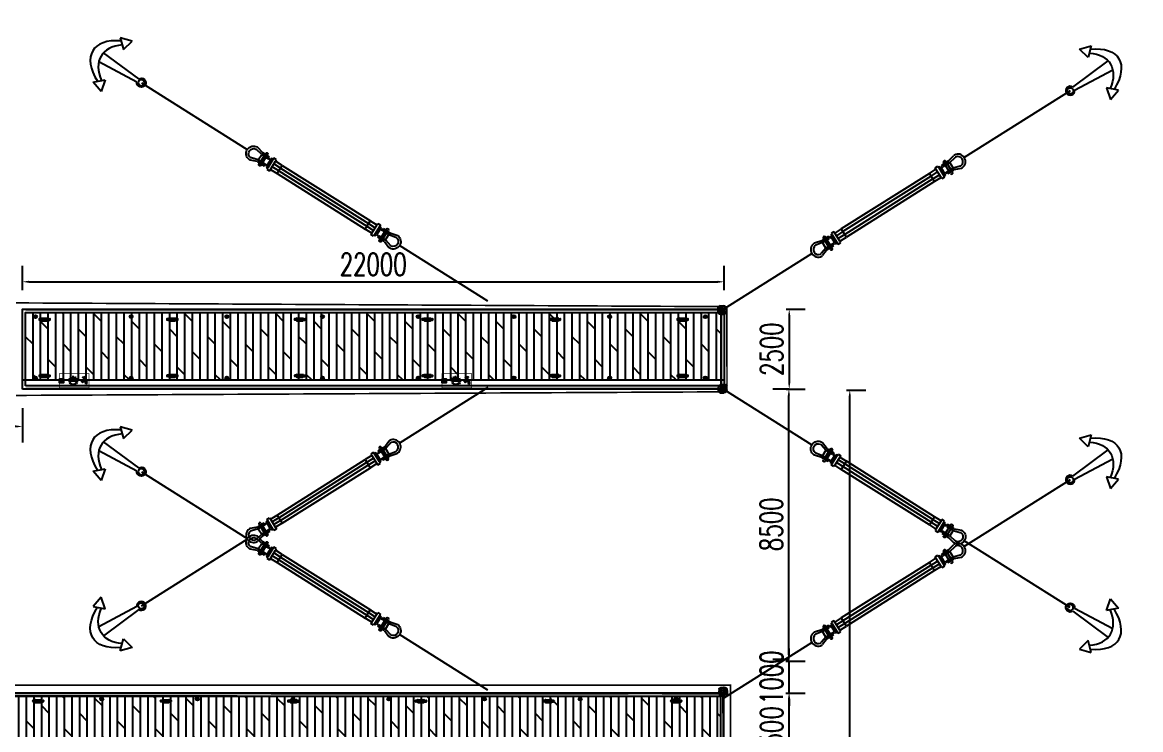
# Model space of a CAD drawing. Extents: x -18540 to 926017, y -610001 to -56924.
# Drawn here: x 65847 to 100908, y -113362 to -91192 of the extents above; entities that cross this region are included whole.
import ezdxf

# ---------------------------------------------------------------- set-up
doc = ezdxf.new("R2010")
doc.units = 0
doc.header["$LTSCALE"] = 10
doc.header["$MEASUREMENT"] = 0
doc.linetypes.add('CENTER', pattern=[2, 1.25, -0.25, 0.25, -0.25])
for name, color, linetype in [('AECOM-园建', 2, 'Continuous'), ('W-_ANTICOLLISION防撞措施', 6, 'Continuous'), ('W-PLASTIC_RAILINGS塑木栏杆', 6, 'Continuous'), ('W-STEEL_FRAME钢架', 3, 'Continuous'), ('W-WOOD_FLOOR木地板', 30, 'Continuous'), ('系船栓', 132, 'Continuous')]:
    doc.layers.add(name, color=color, linetype=linetype)
doc.layers.add('护舷', color=40, linetype='Continuous', lineweight=15)
doc.layers.add('护角', color=8, linetype='Continuous', lineweight=9)
doc.styles.add('STANDARD_T3', font='simplex.shx', dxfattribs={"width": 0.7, "bigfont": 'gbcbig.shx'})
doc.dimstyles.new('W&&200', dxfattribs={"dimtxt": 700, "dimasz": 200, "dimexe": 500, "dimexo": 600, "dimgap": 200, "dimtad": 1, "dimdec": 0, "dimzin": 0, "dimdsep": 46, "dimtxsty": 'STANDARD_T3', "dimcen": 0.09, "dimclrd": 1, "dimclre": 1, "dimclrt": 7, "dimazin": 2, "dimtfac": 1, "dimtdec": 0, "dimtix": 1, "dimtmove": 2, "dimatfit": 3, "dimfxl": 100, "dimtolj": 1, "dimtzin": 0, "dimarcsym": 0})

# ---------------------------------------------------------------- blocks, each defined once
blk = doc.blocks.new('*D136')
at = {"layer": 'Defpoints', "color": 0, "transparency": 16777216}
for p in [(87845, -112220), (89891, -112220), (62347, -114720)]:
    blk.add_point(p, dxfattribs=at)
at = {"layer": 'W-WOOD_FLOOR木地板', "color": 1, "lineweight": -2, "transparency": 16777216}
for p, q in [((89791, -112220), (90391, -112220)), ((89891, -114520), (89891, -112420)), ((89791, -114720), (90391, -114720))]:
    blk.add_line(p, q, dxfattribs=at)
at = {"layer": 'W-WOOD_FLOOR木地板', "color": 1, "transparency": 16777216}
for points in [[(89858, -112420), (89924, -112420), (89891, -112220)], [(89858, -114520), (89924, -114520), (89891, -114720)]]:
    blk.add_solid(points, dxfattribs=at)
at = {"layer": 'W-WOOD_FLOOR木地板', "color": 7, "transparency": 16777216, "insert": (89341, -113470), "char_height": 700, "attachment_point": 5, "rotation": 90, "style": 'STANDARD_T3'}
blk.add_mtext('\\A1;2500', dxfattribs=at)
blk = doc.blocks.new('*D137')
at = {"layer": 'Defpoints', "color": 0, "transparency": 16777216}
for p in [(60847, -111220), (89891, -111220), (87845, -112220)]:
    blk.add_point(p, dxfattribs=at)
at = {"layer": 'W-WOOD_FLOOR木地板', "color": 1, "lineweight": -2, "transparency": 16777216}
for p, q in [((89891, -111020), (89891, -110820)), ((89791, -111220), (90391, -111220)), ((89891, -112220), (89891, -111220)), ((89791, -112220), (90391, -112220)), ((89891, -112420), (89891, -112620))]:
    blk.add_line(p, q, dxfattribs=at)
at = {"layer": 'W-WOOD_FLOOR木地板', "color": 1, "transparency": 16777216}
for points in [[(89858, -111020), (89924, -111020), (89891, -111220)], [(89858, -112420), (89924, -112420), (89891, -112220)]]:
    blk.add_solid(points, dxfattribs=at)
at = {"layer": 'W-WOOD_FLOOR木地板', "color": 7, "transparency": 16777216, "insert": (89341, -111720), "char_height": 700, "attachment_point": 5, "rotation": 90, "style": 'STANDARD_T3'}
blk.add_mtext('\\A1;1000', dxfattribs=at)
blk = doc.blocks.new('*D126')
at = {"layer": 'Defpoints', "color": 0, "transparency": 16777216}
for p in [(89880, -102686), (89891, -102686), (89891, -111165)]:
    blk.add_point(p, dxfattribs=at)
at = {"layer": 'W-WOOD_FLOOR木地板', "color": 1, "lineweight": -2, "transparency": 16777216}
for p, q in [((89880, -102686), (89380, -102686)), ((89880, -110965), (89880, -102886)), ((89880, -111165), (89380, -111165))]:
    blk.add_line(p, q, dxfattribs=at)
at = {"layer": 'W-WOOD_FLOOR木地板', "color": 1, "transparency": 16777216}
for points in [[(89847, -102886), (89914, -102886), (89880, -102686)], [(89847, -110965), (89914, -110965), (89880, -111165)]]:
    blk.add_solid(points, dxfattribs=at)
at = {"layer": 'W-WOOD_FLOOR木地板', "color": 7, "transparency": 16777216, "insert": (89330, -106925), "char_height": 700, "attachment_point": 5, "rotation": 90, "style": 'STANDARD_T3'}
blk.add_mtext('\\A1;8500', dxfattribs=at)
blk = doc.blocks.new('*D138')
at = {"layer": 'Defpoints', "color": 0, "transparency": 16777216}
for p in [(87847, -100186), (87847, -102686), (89891, -102686)]:
    blk.add_point(p, dxfattribs=at)
at = {"layer": 'W-WOOD_FLOOR木地板', "color": 1, "lineweight": -2, "transparency": 16777216}
for p, q in [((89791, -100186), (90391, -100186)), ((89891, -100386), (89891, -102486)), ((89791, -102686), (90391, -102686))]:
    blk.add_line(p, q, dxfattribs=at)
at = {"layer": 'W-WOOD_FLOOR木地板', "color": 1, "transparency": 16777216}
for points in [[(89857, -100386), (89924, -100386), (89891, -100186)], [(89857, -102486), (89924, -102486), (89891, -102686)]]:
    blk.add_solid(points, dxfattribs=at)
at = {"layer": 'W-WOOD_FLOOR木地板', "color": 7, "transparency": 16777216, "insert": (89341, -101436), "char_height": 700, "attachment_point": 5, "rotation": 90, "style": 'STANDARD_T3'}
blk.add_mtext('\\A1;2500', dxfattribs=at)
blk = doc.blocks.new('*D140')
at = {"color": 1, "lineweight": -2, "transparency": 16777216}
for p, q in [((65847, -99586), (65847, -98824)), ((87848, -99585), (87848, -98824)), ((66047, -99324), (87648, -99324))]:
    blk.add_line(p, q, dxfattribs=at)
at = {"color": 1, "transparency": 16777216}
for points in [[(66047, -99290), (66047, -99357), (65847, -99324)], [(87648, -99290), (87648, -99357), (87848, -99324)]]:
    blk.add_solid(points, dxfattribs=at)
at = {"layer": 'Defpoints', "color": 0, "transparency": 16777216}
for p in [(87848, -99324), (65847, -100186), (87848, -100185)]:
    blk.add_point(p, dxfattribs=at)
at = {"color": 7, "transparency": 16777216, "insert": (76847, -98774), "char_height": 700, "attachment_point": 5, "style": 'STANDARD_T3'}
blk.add_mtext('\\A1;22000', dxfattribs=at)
blk = doc.blocks.new('*D129')
at = {"color": 1, "lineweight": -2, "transparency": 16777216}
for p, q in [((60847, -103286), (60847, -104359)), ((65848, -103287), (65848, -104359)), ((65648, -103859), (61047, -103859))]:
    blk.add_line(p, q, dxfattribs=at)
at = {"color": 1, "transparency": 16777216}
for points in [[(61047, -103826), (61047, -103892), (60847, -103859)], [(65648, -103826), (65648, -103892), (65848, -103859)]]:
    blk.add_solid(points, dxfattribs=at)
at = {"layer": 'Defpoints', "color": 0, "transparency": 16777216}
for p in [(60847, -102686), (65848, -102687), (60847, -103859)]:
    blk.add_point(p, dxfattribs=at)
at = {"color": 7, "transparency": 16777216, "insert": (63348, -103309), "char_height": 700, "attachment_point": 5, "style": 'STANDARD_T3'}
blk.add_mtext('\\A1;5000', dxfattribs=at)
blk = doc.blocks.new('A$C1404ab31')
at = {"layer": 'AECOM-园建', "color": 5}
for p, q in [((23004, 3037), (22894, 3512)), ((22894, 3512), (23361, 3370)), ((23361, 3370), (23004, 3037)), ((21855, 2376), (23608, 2503)), ((21855, 2227), (23575, 2103)), ((22978, 1625), (22868, 1150)), ((23335, 1292), (22978, 1625)), ((22868, 1150), (23335, 1292))]:
    blk.add_line(p, q, dxfattribs=at)
at = {"layer": 'AECOM-园建'}
for p, q in [((5331, 2302), (9500, 2302)), ((10503, 2446), (10417, 2446)), ((10503, 2446), (10502, 2190)), ((10580, 2510), (10503, 2511)), ((10503, 2511), (10503, 2446)), ((10580, 2510), (10579, 2125)), ((10708, 2575), (10580, 2575)), ((10580, 2575), (10580, 2510)), ((10708, 2125), (10707, 2510)), ((10708, 2510), (10708, 2575)), ((11017, 2511), (10708, 2510)), ((15175, 2509), (11015, 2511)), ((15175, 2381), (11015, 2382)), ((15176, 2252), (11015, 2254)), ((11016, 2125), (11017, 2511)), ((15176, 2123), (15175, 2509)), ((15175, 2509), (15484, 2508)), ((15484, 2508), (15484, 2573)), ((15484, 2573), (15613, 2573)), ((15484, 2123), (15485, 2508)), ((15613, 2573), (15613, 2508)), ((15613, 2508), (15689, 2508)), ((15613, 2508), (15613, 2123)), ((15689, 2508), (15690, 2444)), ((15690, 2444), (15689, 2188)), ((15690, 2444), (15775, 2444)), ((21692, 2299), (16692, 2299)), ((10099, 2112), (10417, 2112)), ((10417, 2189), (10502, 2190)), ((10417, 2112), (10417, 2189)), ((10502, 2190), (10502, 2125)), ((10502, 2125), (10580, 2125)), ((10580, 2125), (10580, 2061)), ((10580, 2061), (10708, 2061)), ((10708, 2061), (10708, 2125)), ((10708, 2125), (11016, 2125)), ((15176, 2123), (11016, 2125)), ((15484, 2123), (15176, 2123)), ((15484, 2059), (15484, 2123)), ((15612, 2059), (15484, 2059)), ((15689, 2123), (15612, 2123)), ((15612, 2123), (15612, 2059)), ((15775, 2187), (15689, 2188)), ((15689, 2188), (15689, 2123))]:
    blk.add_line(p, q, dxfattribs=at)
at = {"layer": 'AECOM-园建', "color": 7}
for p, q in [((10094, 2446), (9811, 2500)), ((10101, 2523), (9814, 2599)), ((10093, 2446), (10418, 2446)), ((10418, 2523), (10101, 2523)), ((10418, 2446), (10418, 2523)), ((15775, 2443), (15775, 2520)), ((15775, 2520), (16091, 2520)), ((16099, 2443), (15775, 2443)), ((16091, 2520), (16378, 2596)), ((16098, 2443), (16381, 2497)), ((10093, 2190), (9816, 2107)), ((10099, 2112), (9818, 2009)), ((10417, 2189), (10093, 2190)), ((15775, 2110), (15775, 2187)), ((15775, 2187), (16099, 2187)), ((16093, 2110), (15775, 2110)), ((16093, 2110), (16373, 2006)), ((16099, 2187), (16375, 2104))]:
    blk.add_line(p, q, dxfattribs=at)
at = {"layer": 'AECOM-园建', "color": 4}
for p, q in [((10093, 2190), (10093, 2446)), ((10503, 2383), (10579, 2383)), ((10503, 2254), (10579, 2254)), ((11015, 2382), (10707, 2382)), ((11016, 2254), (10708, 2254)), ((15175, 2381), (15485, 2381)), ((15176, 2252), (15484, 2252)), ((15690, 2380), (15613, 2380)), ((15689, 2252), (15613, 2252)), ((16099, 2187), (16099, 2443))]:
    blk.add_line(p, q, dxfattribs=at)
at = {"layer": 'AECOM-园建', "color": 6}
for p, q in [((10209, 2049), (10209, 2568)), ((10301, 2057), (10299, 2584)), ((15891, 2055), (15893, 2582)), ((15983, 2046), (15983, 2566))]:
    blk.add_line(p, q, dxfattribs=at)
at = {"layer": 'AECOM-园建', "color": 5}
blk.add_circle((21692, 2299), 121, dxfattribs=at)
at = {"layer": 'AECOM-园建', "color": 7}
for centre, radius, start, end in [((9800, 2302), 300, 93.2906, 265.3301), ((9800, 2302), 200, 94.4761, 262.9659), ((9789, 2502), 100, 75.19, 93.2906), ((9792, 2402), 100, 79.0739, 94.4761), ((16404, 2499), 100, 86.6579, 104.7584), ((16400, 2399), 100, 85.4723, 100.8746), ((16392, 2299), 200, 276.9826, 85.4723), ((16392, 2299), 300, 274.6184, 86.6579), ((9788, 2203), 100, 262.9659, 286.6022), ((9784, 2103), 100, 265.3301, 290.2049), ((16408, 2100), 100, 249.7436, 274.6184), ((16404, 2200), 100, 253.3463, 276.9826)]:
    blk.add_arc(centre, radius, start, end, dxfattribs=at)
at = {"layer": 'AECOM-园建', "color": 6}
for centre, radius, start, end in [((10254, 2576), 45.7, 10.5638, 190.32), ((15938, 2573), 45.7, 349.6285, 169.3847), ((10255, 2053), 46, 185.0754, 5.0754), ((15937, 2051), 46, 174.8731, 354.8731)]:
    blk.add_arc(centre, radius, start, end, dxfattribs=at)
at = {"layer": 'AECOM-园建', "color": 5}
blk.add_arc((21693, 2302), 178, 24.7518, 335.2482, dxfattribs=at)
at = {"layer": 'AECOM-园建', "color": 5, "extrusion": (0, 0, -1)}
for major_axis, ratio, start_param, end_param in [((2393, 0), 0.561367, 5.641862, 6.962221), ((-2789, 0), 0.481769, 2.390642, 3.92559)]:
    blk.add_ellipse((21227, 2364), major_axis=major_axis, ratio=ratio, start_param=start_param, end_param=end_param, dxfattribs=at)
blk = doc.blocks.new('护角')
at = {"layer": '护角', "linetype": 'Continuous', "lineweight": 0}
h = blk.add_hatch(dxfattribs=at)
h.set_pattern_fill('ANGLE', color=40, scale=5, angle=45)
h.set_pattern_definition([(45, (0, 0), (-24.6957, 24.6957), [25.4, -9.525]), (135, (0, 0), (-24.6957, -24.6957), [25.4, -9.525])])
h.paths.add_polyline_path([(229, 177, 0.414214), (177, 229), (0, 229), (0, 100, 0.414214), (100, 0), (229, 0)])
h.paths.add_polyline_path([(177, 280), (67, 280), (0, 229), (177, 229)])
h.paths.add_polyline_path([(177, 280), (177, 229, -0.414214), (229, 177), (280, 177, 0.414214)])
h.paths.add_polyline_path([(280, 177), (229, 177), (229, 0), (280, 65)])
at = {"layer": '护角', "color": 40, "linetype": 'Continuous', "lineweight": 0}
for p, q in [((0, 229), (67, 280)), ((0, 229), (0, 100)), ((177, 229), (0, 229)), ((67, 280), (177, 280)), ((100, 0), (229, 0)), ((177, 229), (177, 280)), ((229, 177), (229, 0)), ((229, 177), (280, 177)), ((229, 0), (280, 65)), ((280, 177), (280, 65))]:
    blk.add_line(p, q, dxfattribs=at)
at = {"layer": '护角', "color": 1, "linetype": 'CENTER', "ltscale": 0.2}
for p, q in [((224, 229), (235, 229)), ((229, 224), (229, 235))]:
    blk.add_line(p, q, dxfattribs=at)
at = {"layer": '护角', "color": 40, "linetype": 'Continuous', "lineweight": 0}
for centre, radius, start, end in [((100, 100), 100, 180, 270), ((177, 177), 103, 0, 90), ((177, 177), 52.2, 0, 90)]:
    blk.add_arc(centre, radius, start, end, dxfattribs=at)
blk = doc.blocks.new('A$Cfe1adb12')
at = {"layer": '护舷', "rotation": 320.3357902113834}
blk.add_blockref('护角', (0, 179), dxfattribs=at)
blk = doc.blocks.new('*D142')
at = {"layer": 'Defpoints', "color": 0, "transparency": 16777216}
for p in [(60847, -111220), (87845, -112220), (89880, -112220)]:
    blk.add_point(p, dxfattribs=at)
at = {"layer": 'W-WOOD_FLOOR木地板', "color": 1, "lineweight": -2, "transparency": 16777216}
for p, q in [((89880, -111020), (89880, -110820)), ((89780, -111220), (90380, -111220)), ((89880, -111220), (89880, -112220)), ((89780, -112220), (90380, -112220)), ((89880, -112420), (89880, -112620))]:
    blk.add_line(p, q, dxfattribs=at)
at = {"layer": 'W-WOOD_FLOOR木地板', "color": 1, "transparency": 16777216}
for points in [[(89847, -111020), (89914, -111020), (89880, -111220)], [(89847, -112420), (89914, -112420), (89880, -112220)]]:
    blk.add_solid(points, dxfattribs=at)
at = {"layer": 'W-WOOD_FLOOR木地板', "color": 7, "transparency": 16777216, "insert": (89330, -111720), "char_height": 700, "attachment_point": 5, "rotation": 90, "style": 'STANDARD_T3'}
blk.add_mtext('\\A1;1000', dxfattribs=at)
blk = doc.blocks.new('*D130')
at = {"color": 1, "lineweight": -2, "transparency": 16777216}
for p, q in [((91689, -102720), (92289, -102720)), ((91789, -130520), (91789, -102920)), ((91689, -130720), (92289, -130720))]:
    blk.add_line(p, q, dxfattribs=at)
at = {"color": 1, "transparency": 16777216}
for points in [[(91755, -102920), (91822, -102920), (91789, -102720)], [(91755, -130520), (91822, -130520), (91789, -130720)]]:
    blk.add_solid(points, dxfattribs=at)
at = {"layer": 'Defpoints', "color": 0, "transparency": 16777216}
for p in [(60847, -102720), (91789, -102720), (60847, -130720)]:
    blk.add_point(p, dxfattribs=at)
at = {"color": 7, "transparency": 16777216, "insert": (91239, -116720), "char_height": 700, "attachment_point": 5, "rotation": 90, "style": 'STANDARD_T3'}
blk.add_mtext('\\A1;28000', dxfattribs=at)
blk = doc.blocks.new('dimaideng')
for p, q in [((564094, -312860), (564168, -312927)), ((564165, -312857), (564096, -312930))]:
    blk.add_line(p, q)
blk.add_circle((564131, -312893), 50)
blk = doc.blocks.new('*U122')
for p in [(-564131, 313854), (-564131, 311933)]:
    blk.add_blockref('dimaideng', p)
blk = doc.blocks.new('*U123')
at = {"color": 0, "linetype": 'ByBlock', "lineweight": -2, "transparency": 16777216}
for p in [(0, 0), (3000, 0), (6000, 0), (9000, 0), (12000, 0), (15000, 0), (18000, 0), (21000, 0)]:
    blk.add_blockref('*U122', p, dxfattribs=at)
blk = doc.blocks.new('*U108')
for p in [(-564131, 313854), (-564131, 311933)]:
    blk.add_blockref('dimaideng', p)
blk = doc.blocks.new('*U109')
at = {"color": 0, "linetype": 'ByBlock', "lineweight": -2, "transparency": 16777216}
for p in [(0, 0), (3000, 0), (6000, 0), (9000, 0), (12000, 0), (15000, 0), (18000, 0), (21000, 0), (24000, 0)]:
    blk.add_blockref('*U108', p, dxfattribs=at)

msp = doc.modelspace()

# ---------------------------------------------------------------- hatches: boundary and pattern name
for points in [[(67548.3, -102432.1, 1), (67333.1, -102432.1)], [(79548.3, -102432.1, 1), (79333.1, -102432.1)]]:
    msp.add_hatch(color=3).paths.add_polyline_path(points)
at = {"layer": 'W-WOOD_FLOOR木地板'}
h = msp.add_hatch(dxfattribs=at)
h.set_pattern_fill('DOLMIT', color=256, scale=300, angle=90)
h.set_pattern_definition([(90, (30224.17, -641583.38), (-238.12262, 1e-14), []), (135, (30224.2, -641583.4), (-476.2449, -476.2449), [336.7564, -673.512])])
h.paths.add_polyline_path([(87747.6, -102400.7), (87747.6, -100286.2), (65947.3, -100286.2), (65947.3, -102400.7)])
h = msp.add_hatch(dxfattribs=at)
h.set_pattern_fill('DOLMIT', color=256, scale=300, angle=90)
h.set_pattern_definition([(90, (30020.59, -629584.35), (-238.12262, 1e-14), []), (135, (30020.6, -629584.35), (-476.2449, -476.2449), [336.7564, -673.512])])
h.paths.add_polyline_path([(62316.9, -112319.6), (60747.3, -111273.1), (60747.3, -115443.7), (62260.9, -114434.6), (87745.3, -114434.6), (87745.3, -112319.6)])

# ---------------------------------------------------------------- linework, layer by layer
at = {"color": 5}
for p, q in [((67030.6, -102386.1), (67040.9, -102386.1)), ((67030.6, -102408.5), (67040.9, -102408.5)), ((67030.6, -102446.7), (67040.9, -102446.7)), ((67030.6, -102469.2), (67040.9, -102469.2)), ((67086.6, -102416.2), (67096.9, -102416.2)), ((67086.6, -102438.6), (67096.9, -102438.6)), ((79030.6, -102386.1), (79040.9, -102386.1)), ((79030.6, -102408.5), (79040.9, -102408.5)), ((79030.6, -102446.7), (79040.9, -102446.7)), ((79030.6, -102469.2), (79040.9, -102469.2)), ((79086.6, -102416.2), (79096.9, -102416.2)), ((79086.6, -102438.6), (79096.9, -102438.6))]:
    msp.add_line(p, q, dxfattribs=at)
for p, q in [((67333.1, -102432.1), (67548.3, -102432.1)), ((79333.1, -102432.1), (79548.3, -102432.1))]:
    msp.add_line(p, q)
at = {"const_width": 20}
for points in [[(67007, -102203.5), (67935.8, -102203.5), (67935.8, -102653.6), (67007, -102653.6)], [(79007, -102203.5), (79935.8, -102203.5), (79935.8, -102653.6), (79007, -102653.6)]]:
    msp.add_lwpolyline(points, close=True, dxfattribs=at)
for points in [[(67007, -102364.5), (67135.2, -102364.5), (67135.2, -102492.6), (67007, -102492.6)], [(79007, -102364.5), (79135.2, -102364.5), (79135.2, -102492.6), (79007, -102492.6)]]:
    msp.add_lwpolyline(points, close=True)
at = {"color": 0}
for points in [[(67340, -102373.4), (67305.3, -102351.8)], [(67381.9, -102331.6), (67359.9, -102294.7)], [(67442.5, -102314.7), (67440.7, -102270.8)], [(67497.6, -102329.4), (67519.2, -102294.6)], [(67543.1, -102375.4), (67580, -102353.3)], [(79340, -102373.4), (79305.3, -102351.8)], [(79381.9, -102331.6), (79359.9, -102294.7)], [(79442.5, -102314.7), (79440.7, -102270.8)], [(79497.6, -102329.4), (79519.2, -102294.6)], [(79543.1, -102375.4), (79580, -102353.3)], [(67325.2, -102432.4), (67281.5, -102430.3)], [(67338.3, -102488.8), (67301.4, -102510.9)], [(67384.1, -102530.9), (67362.2, -102569.7)], [(67438.9, -102549.6), (67440.9, -102589.5)], [(67499.5, -102532.6), (67521.6, -102569.6)], [(67541.4, -102490.9), (67580.1, -102512.7)], [(67556.2, -102431.8), (67600.1, -102430.1)], [(79325.2, -102432.4), (79281.5, -102430.3)], [(79338.3, -102488.8), (79301.4, -102510.9)], [(79384.1, -102530.9), (79362.2, -102569.7)], [(79438.9, -102549.6), (79440.9, -102589.5)], [(79499.5, -102532.6), (79521.6, -102569.6)], [(79541.4, -102490.9), (79580.1, -102512.7)], [(79556.2, -102431.8), (79600.1, -102430.1)]]:
    msp.add_lwpolyline(points, dxfattribs=at)
at = {"color": 3}
for points in [[(67837.1, -102325.3), (67743.8, -102324.8), (67740.1, -102316.5), (67781.2, -102306.3)], [(67769.1, -102386.9), (67769.7, -102374.7)], [(67769.7, -102374.7), (67774, -102370.9), (67777.8, -102375.1)], [(67802.9, -102360.1), (67774.6, -102358.7), (67774, -102370.9)], [(67806.4, -102372.4), (67774, -102370.9)], [(67775, -102350.6), (67775.2, -102346.6)], [(67803.3, -102352), (67775, -102350.6)], [(67799.9, -102339.7), (67779.4, -102342.7), (67775.2, -102346.6)], [(67776.2, -102326.4), (67781.6, -102298.2), (67797.8, -102299)], [(67777.8, -102375.1), (67777.2, -102387.3)], [(67777.8, -102375.1), (67798.3, -102372)], [(67778.6, -102358.9), (67779, -102350.8)], [(67780.2, -102326.6), (67779.4, -102342.7)], [(67783.4, -102342.9), (67783, -102351)], [(67795.8, -102339.5), (67795.2, -102351.6)], [(67796.4, -102327.4), (67795.8, -102339.5)], [(67797.5, -102388.3), (67798.3, -102372), (67810.4, -102372.6)], [(67837.1, -102325.3), (67837.5, -102317.2), (67797.6, -102303)], [(67797.8, -102299), (67800.7, -102323.5)], [(67798.9, -102359.9), (67799.3, -102351.8)], [(67799.9, -102339.7), (67803.7, -102343.9), (67803.3, -102352)], [(67802.9, -102360.1), (67806.4, -102372.5)], [(67809.6, -102388.9), (67810.4, -102372.6)], [(79837.1, -102325.3), (79743.8, -102324.8), (79740.1, -102316.5), (79781.2, -102306.3)], [(79769.1, -102386.9), (79769.7, -102374.7)], [(79769.7, -102374.7), (79774, -102370.9), (79777.8, -102375.1)], [(79802.9, -102360.1), (79774.6, -102358.7), (79774, -102370.9)], [(79806.4, -102372.4), (79774, -102370.9)], [(79775, -102350.6), (79775.2, -102346.6)], [(79803.3, -102352), (79775, -102350.6)], [(79799.9, -102339.7), (79779.4, -102342.7), (79775.2, -102346.6)], [(79776.2, -102326.4), (79781.6, -102298.2), (79797.8, -102299)], [(79777.8, -102375.1), (79777.2, -102387.3)], [(79777.8, -102375.1), (79798.3, -102372)], [(79778.6, -102358.9), (79779, -102350.8)], [(79780.2, -102326.6), (79779.4, -102342.7)], [(79783.4, -102342.9), (79783, -102351)], [(79795.8, -102339.5), (79795.2, -102351.6)], [(79796.4, -102327.4), (79795.8, -102339.5)], [(79797.5, -102388.3), (79798.3, -102372), (79810.4, -102372.6)], [(79837.1, -102325.3), (79837.5, -102317.2), (79797.6, -102303)], [(79797.8, -102299), (79800.7, -102323.5)], [(79798.9, -102359.9), (79799.3, -102351.8)], [(79799.9, -102339.7), (79803.7, -102343.9), (79803.3, -102352)], [(79802.9, -102360.1), (79806.4, -102372.5)], [(79809.6, -102388.9), (79810.4, -102372.6)], [(67698.1, -102428), (67696.5, -102460.4)], [(67716.9, -102457.4), (67696.5, -102460.4)], [(67718.3, -102429), (67698.1, -102428)], [(67702.3, -102424.2), (67700.3, -102464.7)], [(67724.8, -102461.8), (67700.3, -102464.7)], [(67722.6, -102425.2), (67702.3, -102424.2)], [(67718.5, -102425), (67716.7, -102461.4)], [(67733.3, -102454.1), (67721.2, -102453.5)], [(67734.3, -102433.9), (67722.2, -102433.3)], [(67723, -102417.1), (67735.1, -102417.7)], [(67723, -102417.1), (67724.4, -102469.9), (67736.6, -102470.5)], [(67734.3, -102433.9), (67733.3, -102454.1), (67736.6, -102470.5)], [(67735.1, -102417.7), (67734.3, -102433.9)], [(67742.8, -102426.2), (67734.7, -102425.8)], [(67736.6, -102470.5), (67741.2, -102458.6), (67753.6, -102455.1)], [(67759.8, -102410.8), (67755.2, -102422.7), (67742.8, -102426.2)], [(67822.6, -102454.4), (67789.8, -102460.9), (67753.6, -102455.1)], [(67759.8, -102410.8), (67760.8, -102390.5)], [(67817.3, -102397.4), (67760.6, -102394.6)], [(67769.1, -102386.9), (67760.8, -102390.5)], [(67817.5, -102393.3), (67760.8, -102390.5)], [(67769.1, -102386.9), (67809.6, -102388.9), (67817.5, -102393.3)], [(67836.4, -102422.7), (67820.7, -102409.7), (67817.5, -102393.3)], [(67822.6, -102454.4), (67834.6, -102459.1), (67838, -102471.5)], [(67836.4, -102422.7), (67859.6, -102444.1), (67870.6, -102469), (67874.1, -102481.4)], [(67838, -102471.5), (67837.6, -102479.6)], [(67837.6, -102479.6), (67874.1, -102481.4)], [(67838.8, -102536.4), (67839, -102532.4), (67839.4, -102524.3)], [(67839.6, -102520.2), (67839.8, -102516.2), (67840.2, -102508.1)], [(67840.4, -102504.1), (67840.6, -102500), (67841, -102491.9)], [(67841.2, -102487.9), (67841.4, -102483.8), (67841.6, -102479.8)], [(67842.9, -102536.6), (67841.6, -102479.8)], [(67846.9, -102536.8), (67847.1, -102532.8), (67847.3, -102528.7), (67843.5, -102524.5)], [(67843.7, -102520.4), (67843.9, -102516.4), (67844.3, -102508.3)], [(67844.5, -102504.3), (67844.7, -102500.2), (67845.1, -102492.1)], [(67845.3, -102488.1), (67845.5, -102484), (67845.7, -102480)], [(67846.9, -102536.8), (67847.1, -102532.8), (67847.5, -102524.7)], [(67847.7, -102520.6), (67847.9, -102516.6), (67848.3, -102508.5)], [(67848.5, -102504.5), (67848.7, -102500.4), (67849.1, -102492.3)], [(67849.3, -102488.3), (67849.5, -102484.2), (67849.7, -102480.2)], [(67851, -102537), (67849.7, -102480.2)], [(67851.6, -102524.9), (67851.8, -102520.8), (67852.4, -102508.7)], [(67852.6, -102504.7), (67852.8, -102500.6), (67853.2, -102492.5)], [(67853.4, -102488.5), (67853.6, -102484.4), (67853.8, -102480.4)], [(67855.1, -102537.2), (67855.5, -102529.1)], [(67855.1, -102537.2), (67855.5, -102529.1)], [(67855.6, -102525.1), (67855.9, -102521), (67856.3, -102512.9)], [(67856.4, -102508.9), (67856.6, -102504.9), (67857.2, -102492.7)], [(67857.4, -102488.7), (67857.6, -102484.6), (67857.8, -102480.6)], [(67859.1, -102537.4), (67857.8, -102480.6)], [(67863.2, -102537.6), (67863.4, -102533.6), (67859.5, -102529.3)], [(67859.7, -102525.3), (67859.9, -102521.2), (67860.3, -102513.1)], [(67860.5, -102509.1), (67860.7, -102505.1), (67861.1, -102497)], [(67861.3, -102492.9), (67861.5, -102488.9), (67861.9, -102480.8)], [(67863.2, -102537.6), (67863.6, -102529.5)], [(67863.8, -102525.5), (67864, -102521.4), (67864.4, -102513.3)], [(67864.6, -102509.3), (67864.8, -102505.3), (67865.2, -102497.2)], [(67865.4, -102493.1), (67865.6, -102489.1), (67866, -102481)], [(67867.2, -102537.8), (67866, -102481)], [(67871.3, -102538), (67871.5, -102534), (67867.6, -102529.7)], [(67867.8, -102525.7), (67868, -102521.6), (67868.4, -102513.5)], [(67868.6, -102509.5), (67868.8, -102505.5), (67869.2, -102497.4)], [(67869.4, -102493.3), (67869.6, -102489.3), (67870, -102481.2)], [(67871.3, -102538), (67871.7, -102529.9)], [(67871.9, -102525.9), (67872.1, -102521.8), (67872.5, -102513.7)], [(67872.7, -102509.7), (67872.9, -102505.7), (67873.3, -102497.6)], [(67873.5, -102493.5), (67873.7, -102489.5), (67874.1, -102481.4)], [(79698.1, -102428), (79696.5, -102460.4)], [(79716.9, -102457.4), (79696.5, -102460.4)], [(79718.3, -102429), (79698.1, -102428)], [(79702.3, -102424.2), (79700.3, -102464.7)], [(79724.8, -102461.8), (79700.3, -102464.7)], [(79722.6, -102425.2), (79702.3, -102424.2)], [(79718.5, -102425), (79716.7, -102461.4)], [(79733.3, -102454.1), (79721.2, -102453.5)], [(79734.3, -102433.9), (79722.2, -102433.3)], [(79723, -102417.1), (79735.1, -102417.7)], [(79723, -102417.1), (79724.4, -102469.9), (79736.6, -102470.5)], [(79734.3, -102433.9), (79733.3, -102454.1), (79736.6, -102470.5)], [(79735.1, -102417.7), (79734.3, -102433.9)], [(79742.8, -102426.2), (79734.7, -102425.8)], [(79736.6, -102470.5), (79741.2, -102458.6), (79753.6, -102455.1)], [(79759.8, -102410.8), (79755.2, -102422.7), (79742.8, -102426.2)], [(79822.6, -102454.4), (79789.8, -102460.9), (79753.6, -102455.1)], [(79759.8, -102410.8), (79760.8, -102390.5)], [(79817.3, -102397.4), (79760.6, -102394.6)], [(79769.1, -102386.9), (79760.8, -102390.5)], [(79817.5, -102393.3), (79760.8, -102390.5)], [(79769.1, -102386.9), (79809.6, -102388.9), (79817.5, -102393.3)], [(79836.4, -102422.7), (79820.7, -102409.7), (79817.5, -102393.3)], [(79822.6, -102454.4), (79834.6, -102459.1), (79838, -102471.5)], [(79836.4, -102422.7), (79859.6, -102444.1), (79870.6, -102469), (79874.1, -102481.4)], [(79838, -102471.5), (79837.6, -102479.6)], [(79837.6, -102479.6), (79874.1, -102481.4)], [(79838.8, -102536.4), (79839, -102532.4), (79839.4, -102524.3)], [(79839.6, -102520.2), (79839.8, -102516.2), (79840.2, -102508.1)], [(79840.4, -102504.1), (79840.6, -102500), (79841, -102491.9)], [(79841.2, -102487.9), (79841.4, -102483.8), (79841.6, -102479.8)], [(79842.9, -102536.6), (79841.6, -102479.8)], [(79846.9, -102536.8), (79847.1, -102532.8), (79847.3, -102528.7), (79843.5, -102524.5)], [(79843.7, -102520.4), (79843.9, -102516.4), (79844.3, -102508.3)], [(79844.5, -102504.3), (79844.7, -102500.2), (79845.1, -102492.1)], [(79845.3, -102488.1), (79845.5, -102484), (79845.7, -102480)], [(79846.9, -102536.8), (79847.1, -102532.8), (79847.5, -102524.7)], [(79847.7, -102520.6), (79847.9, -102516.6), (79848.3, -102508.5)], [(79848.5, -102504.5), (79848.7, -102500.4), (79849.1, -102492.3)], [(79849.3, -102488.3), (79849.5, -102484.2), (79849.7, -102480.2)], [(79851, -102537), (79849.7, -102480.2)], [(79851.6, -102524.9), (79851.8, -102520.8), (79852.4, -102508.7)], [(79852.6, -102504.7), (79852.8, -102500.6), (79853.2, -102492.5)], [(79853.4, -102488.5), (79853.6, -102484.4), (79853.8, -102480.4)], [(79855.1, -102537.2), (79855.5, -102529.1)], [(79855.1, -102537.2), (79855.5, -102529.1)], [(79855.6, -102525.1), (79855.9, -102521), (79856.3, -102512.9)], [(79856.4, -102508.9), (79856.6, -102504.9), (79857.2, -102492.7)], [(79857.4, -102488.7), (79857.6, -102484.6), (79857.8, -102480.6)], [(79859.1, -102537.4), (79857.8, -102480.6)], [(79863.2, -102537.6), (79863.4, -102533.6), (79859.5, -102529.3)], [(79859.7, -102525.3), (79859.9, -102521.2), (79860.3, -102513.1)], [(79860.5, -102509.1), (79860.7, -102505.1), (79861.1, -102497)], [(79861.3, -102492.9), (79861.5, -102488.9), (79861.9, -102480.8)], [(79863.2, -102537.6), (79863.6, -102529.5)], [(79863.8, -102525.5), (79864, -102521.4), (79864.4, -102513.3)], [(79864.6, -102509.3), (79864.8, -102505.3), (79865.2, -102497.2)], [(79865.4, -102493.1), (79865.6, -102489.1), (79866, -102481)], [(79867.2, -102537.8), (79866, -102481)], [(79871.3, -102538), (79871.5, -102534), (79867.6, -102529.7)], [(79867.8, -102525.7), (79868, -102521.6), (79868.4, -102513.5)], [(79868.6, -102509.5), (79868.8, -102505.5), (79869.2, -102497.4)], [(79869.4, -102493.3), (79869.6, -102489.3), (79870, -102481.2)], [(79871.3, -102538), (79871.7, -102529.9)], [(79871.9, -102525.9), (79872.1, -102521.8), (79872.5, -102513.7)], [(79872.7, -102509.7), (79872.9, -102505.7), (79873.3, -102497.6)], [(79873.5, -102493.5), (79873.7, -102489.5), (79874.1, -102481.4)]]:
    msp.add_lwpolyline(points, dxfattribs=at)
msp.add_lwpolyline([(65847.3, -102400.7), (87847.3, -102400.7)])
at = {"color": 0}
for centre in [(67440.7, -102432.1), (79440.7, -102432.1)]:
    msp.add_circle(centre, 107.6, dxfattribs=at)
at = {"color": 5}
for centre, radius in [((67101.5, -102427.4), 26.5), ((67114.2, -102427.4), 5.13), ((79101.5, -102427.4), 26.5), ((79114.2, -102427.4), 5.13)]:
    msp.add_circle(centre, radius, dxfattribs=at)
for centre, start, end in [((67035.7, -102386.1), 0, 180), ((67035.7, -102408.5), 180, 0), ((67035.7, -102446.7), 0, 180), ((67035.7, -102469.2), 180, 0), ((67091.8, -102416.2), 0, 180), ((67091.8, -102438.6), 180, 0), ((79035.7, -102386.1), 0, 180), ((79035.7, -102408.5), 180, 0), ((79035.7, -102446.7), 0, 180), ((79035.7, -102469.2), 180, 0), ((79091.8, -102416.2), 0, 180), ((79091.8, -102438.6), 180, 0)]:
    msp.add_arc(centre, 5.13, start, end, dxfattribs=at)
at = {"layer": 'W-_ANTICOLLISION防撞措施', "color": 5, "const_width": 50}
for points in [[(65649.3, -99985.2), (87936.9, -100102.8), (87938.9, -102772.5), (65649.3, -102885.7)], [(53530.8, -130919.6), (61047.3, -130919.6), (61047.3, -127770.8), (62407.7, -126863.9), (88045.1, -126863.9), (88045.1, -123964.1), (62407.7, -123964.1), (61047.3, -123057.1), (61047.3, -115771.8), (62407.7, -114864.9), (88045.1, -114864.9), (88045.1, -111965.1), (62407.7, -111965.1), (61047.3, -111058.1), (61047.3, -102659.8)]]:
    msp.add_lwpolyline(points, dxfattribs=at)
at = {"layer": 'W-PLASTIC_RAILINGS塑木栏杆', "color": 215, "true_color": 0xa953a0, "const_width": 15}
msp.add_lwpolyline([(65949.3, -100235.2), (87797.6, -100235.2), (87797.6, -102635.7), (65949.3, -102635.7)], dxfattribs=at)
at = {"layer": 'W-PLASTIC_RAILINGS塑木栏杆', "color": 6, "const_width": 20}
msp.add_lwpolyline([(49848.1, -102776), (46384.6, -102755.9, -0.1071759), (44168.9, -106855.4, -0.1451949), (53758.8, -130669.6), (60797.3, -130669.6), (60797.3, -127697.7), (62332, -126679.2), (87795.4, -126669.4), (87781.3, -124260.8), (62332, -124270.5), (60792.5, -123234.8), (60797.3, -115690.3), (62332, -114667.2), (87806.4, -114663.1), (87795.1, -112258.8), (62338.8, -112280.5), (60797.3, -111239.9), (60797.3, -102769.8)], format="xyb", dxfattribs=at)
at = {"layer": 'W-STEEL_FRAME钢架'}
for points in [[(65847.3, -102685.7), (65847.3, -100185.7), (87847.3, -100185.7), (87847.3, -102685.7)], [(65947.3, -102585.7), (65947.3, -100286.2), (87747.6, -100286.2), (87747.6, -102585.7)]]:
    msp.add_lwpolyline(points, close=True, dxfattribs=at)
for points in [[(53713.3, -130719.6), (60847.3, -130719.6), (60847.3, -127719.6), (62347.2, -126719.6), (87845.1, -126719.6), (87845.1, -124219.6), (62347.2, -124219.6), (60847.3, -123219.6), (60847.3, -115719.6), (62347.2, -114719.6), (87845.3, -114719.6), (87845.3, -112219.6), (62347.2, -112219.6), (60847.3, -111219.6), (60847.3, -102719.8), (46327.3, -102719.8, -0.1190009), (44077, -106820.3, -0.1459322)], [(53804.3, -130619.6), (60747.3, -130619.6), (60747.3, -127666), (62316.9, -126619.6), (87745.1, -126619.6), (87745.1, -124319.6), (62316.9, -124319.6), (60747.3, -123273.1), (60747.3, -115666), (62316.9, -114619.6), (87745.3, -114619.6), (87745.3, -112319.6), (62316.9, -112319.6), (60747.3, -111273.1), (60747.3, -102819.8), (46403.5, -102819.8, -0.1149276), (44208.1, -106824.3, -0.144938)]]:
    msp.add_lwpolyline(points, format="xyb", close=True, dxfattribs=at)
at = {"layer": 'W-WOOD_FLOOR木地板'}
msp.add_lwpolyline([(65947.3, -102585.7), (65947.3, -100286.2), (87747.6, -100286.2), (87747.6, -102585.7)], close=True, dxfattribs=at)
at = {"layer": '系船栓'}
for p, q in [((66478.7, -100534.6), (66392.7, -100527.3)), ((66458.7, -100464.6), (66638.7, -100464.6)), ((66458.7, -100544.6), (66638.7, -100544.6)), ((66478.7, -100474.6), (66618.7, -100474.6)), ((66478.7, -100534.6), (66618.7, -100534.6)), ((66618.7, -100534.6), (66704.7, -100527.3)), ((70478.7, -100534.6), (70392.7, -100527.3)), ((70458.7, -100464.6), (70638.7, -100464.6)), ((70458.7, -100544.6), (70638.7, -100544.6)), ((70478.7, -100474.6), (70618.7, -100474.6)), ((70478.7, -100534.6), (70618.7, -100534.6)), ((70618.7, -100534.6), (70704.7, -100527.3)), ((74478.7, -100534.6), (74392.7, -100527.3)), ((74458.7, -100464.6), (74638.7, -100464.6)), ((74458.7, -100544.6), (74638.7, -100544.6)), ((74478.7, -100474.6), (74618.7, -100474.6)), ((74478.7, -100534.6), (74618.7, -100534.6)), ((74618.7, -100534.6), (74704.7, -100527.3)), ((78478.7, -100534.6), (78392.7, -100527.3)), ((78458.7, -100464.6), (78638.7, -100464.6)), ((78458.7, -100544.6), (78638.7, -100544.6)), ((78478.7, -100474.6), (78618.7, -100474.6)), ((78478.7, -100534.6), (78618.7, -100534.6)), ((78618.7, -100534.6), (78704.7, -100527.3)), ((82478.7, -100534.6), (82392.7, -100527.3)), ((82458.7, -100464.6), (82638.7, -100464.6)), ((82458.7, -100544.6), (82638.7, -100544.6)), ((82478.7, -100474.6), (82618.7, -100474.6)), ((82478.7, -100534.6), (82618.7, -100534.6)), ((82618.7, -100534.6), (82704.7, -100527.3)), ((86478.7, -100534.6), (86392.7, -100527.3)), ((86458.7, -100464.6), (86638.7, -100464.6)), ((86458.7, -100544.6), (86638.7, -100544.6)), ((86478.7, -100474.6), (86618.7, -100474.6)), ((86478.7, -100534.6), (86618.7, -100534.6)), ((86618.7, -100534.6), (86704.7, -100527.3)), ((66478.7, -102301.4), (66392.7, -102294.1)), ((66458.7, -102231.4), (66638.7, -102231.4)), ((66458.7, -102311.4), (66638.7, -102311.4)), ((66478.7, -102241.4), (66618.7, -102241.4)), ((66478.7, -102301.4), (66618.7, -102301.4)), ((66618.7, -102301.4), (66704.7, -102294.1)), ((70478.7, -102301.4), (70392.7, -102294.1)), ((70458.7, -102231.4), (70638.7, -102231.4)), ((70458.7, -102311.4), (70638.7, -102311.4)), ((70478.7, -102241.4), (70618.7, -102241.4)), ((70478.7, -102301.4), (70618.7, -102301.4)), ((70618.7, -102301.4), (70704.7, -102294.1)), ((74478.7, -102301.4), (74392.7, -102294.1)), ((74458.7, -102231.4), (74638.7, -102231.4)), ((74458.7, -102311.4), (74638.7, -102311.4)), ((74478.7, -102241.4), (74618.7, -102241.4)), ((74478.7, -102301.4), (74618.7, -102301.4)), ((74618.7, -102301.4), (74704.7, -102294.1)), ((78478.7, -102301.4), (78392.7, -102294.1)), ((78458.7, -102231.4), (78638.7, -102231.4)), ((78458.7, -102311.4), (78638.7, -102311.4)), ((78478.7, -102241.4), (78618.7, -102241.4)), ((78478.7, -102301.4), (78618.7, -102301.4)), ((78618.7, -102301.4), (78704.7, -102294.1)), ((82478.7, -102301.4), (82392.7, -102294.1)), ((82458.7, -102231.4), (82638.7, -102231.4)), ((82458.7, -102311.4), (82638.7, -102311.4)), ((82478.7, -102241.4), (82618.7, -102241.4)), ((82478.7, -102301.4), (82618.7, -102301.4)), ((82618.7, -102301.4), (82704.7, -102294.1)), ((86478.7, -102301.4), (86392.7, -102294.1)), ((86458.7, -102231.4), (86638.7, -102231.4)), ((86458.7, -102311.4), (86638.7, -102311.4)), ((86478.7, -102241.4), (86618.7, -102241.4)), ((86478.7, -102301.4), (86618.7, -102301.4)), ((86618.7, -102301.4), (86704.7, -102294.1)), ((66275.1, -112496.6), (66189.1, -112489.3)), ((66255.1, -112426.6), (66435.1, -112426.6)), ((66255.1, -112506.6), (66435.1, -112506.6)), ((66275.1, -112436.6), (66415.1, -112436.6)), ((66275.1, -112496.6), (66415.1, -112496.6)), ((66415.1, -112496.6), (66501.1, -112489.3)), ((70275.1, -112496.6), (70189.1, -112489.3)), ((70255.1, -112426.6), (70435.1, -112426.6)), ((70255.1, -112506.6), (70435.1, -112506.6)), ((70275.1, -112436.6), (70415.1, -112436.6)), ((70275.1, -112496.6), (70415.1, -112496.6)), ((70415.1, -112496.6), (70501.1, -112489.3)), ((74275.1, -112496.6), (74189.1, -112489.3)), ((74255.1, -112426.6), (74435.1, -112426.6)), ((74255.1, -112506.6), (74435.1, -112506.6)), ((74275.1, -112436.6), (74415.1, -112436.6)), ((74275.1, -112496.6), (74415.1, -112496.6)), ((74415.1, -112496.6), (74501.1, -112489.3)), ((78275.1, -112496.6), (78189.1, -112489.3)), ((78255.1, -112426.6), (78435.1, -112426.6)), ((78255.1, -112506.6), (78435.1, -112506.6)), ((78275.1, -112436.6), (78415.1, -112436.6)), ((78275.1, -112496.6), (78415.1, -112496.6)), ((78415.1, -112496.6), (78501.1, -112489.3)), ((82275.1, -112496.6), (82189.1, -112489.3)), ((82255.1, -112426.6), (82435.1, -112426.6)), ((82255.1, -112506.6), (82435.1, -112506.6)), ((82275.1, -112436.6), (82415.1, -112436.6)), ((82275.1, -112496.6), (82415.1, -112496.6)), ((82415.1, -112496.6), (82501.1, -112489.3)), ((86275.1, -112496.6), (86189.1, -112489.3)), ((86255.1, -112426.6), (86435.1, -112426.6)), ((86255.1, -112506.6), (86435.1, -112506.6)), ((86275.1, -112436.6), (86415.1, -112436.6)), ((86275.1, -112496.6), (86415.1, -112496.6)), ((86415.1, -112496.6), (86501.1, -112489.3))]:
    msp.add_line(p, q, dxfattribs=at)
for points in [[(66478.7, -100474.6), (66392.7, -100481.9)], [(66618.7, -100474.6), (66704.7, -100481.9)], [(66724.2, -100501.4), (66724.2, -100507.9)], [(70478.7, -100474.6), (70392.7, -100481.9)], [(70618.7, -100474.6), (70704.7, -100481.9)], [(70724.2, -100501.4), (70724.2, -100507.9)], [(74478.7, -100474.6), (74392.7, -100481.9)], [(74618.7, -100474.6), (74704.7, -100481.9)], [(74724.2, -100501.4), (74724.2, -100507.9)], [(78478.7, -100474.6), (78392.7, -100481.9)], [(78618.7, -100474.6), (78704.7, -100481.9)], [(78724.2, -100501.4), (78724.2, -100507.9)], [(82478.7, -100474.6), (82392.7, -100481.9)], [(82618.7, -100474.6), (82704.7, -100481.9)], [(82724.2, -100501.4), (82724.2, -100507.9)], [(86478.7, -100474.6), (86392.7, -100481.9)], [(86618.7, -100474.6), (86704.7, -100481.9)], [(86724.2, -100501.4), (86724.2, -100507.9)], [(66478.7, -102241.4), (66392.7, -102248.6)], [(66618.7, -102241.4), (66704.7, -102248.6)], [(66724.2, -102268.1), (66724.2, -102274.6)], [(70478.7, -102241.4), (70392.7, -102248.6)], [(70618.7, -102241.4), (70704.7, -102248.6)], [(70724.2, -102268.1), (70724.2, -102274.6)], [(74478.7, -102241.4), (74392.7, -102248.6)], [(74618.7, -102241.4), (74704.7, -102248.6)], [(74724.2, -102268.1), (74724.2, -102274.6)], [(78478.7, -102241.4), (78392.7, -102248.6)], [(78618.7, -102241.4), (78704.7, -102248.6)], [(78724.2, -102268.1), (78724.2, -102274.6)], [(82478.7, -102241.4), (82392.7, -102248.6)], [(82618.7, -102241.4), (82704.7, -102248.6)], [(82724.2, -102268.1), (82724.2, -102274.6)], [(86478.7, -102241.4), (86392.7, -102248.6)], [(86618.7, -102241.4), (86704.7, -102248.6)], [(86724.2, -102268.1), (86724.2, -102274.6)], [(66275.1, -112436.6), (66189.1, -112443.8)], [(66415.1, -112436.6), (66501.1, -112443.8)], [(66520.6, -112463.3), (66520.6, -112469.8)], [(70275.1, -112436.6), (70189.1, -112443.8)], [(70415.1, -112436.6), (70501.1, -112443.8)], [(70520.6, -112463.3), (70520.6, -112469.8)], [(74275.1, -112436.6), (74189.1, -112443.8)], [(74415.1, -112436.6), (74501.1, -112443.8)], [(74520.6, -112463.3), (74520.6, -112469.8)], [(78275.1, -112436.6), (78189.1, -112443.8)], [(78415.1, -112436.6), (78501.1, -112443.8)], [(78520.6, -112463.3), (78520.6, -112469.8)], [(82275.1, -112436.6), (82189.1, -112443.8)], [(82415.1, -112436.6), (82501.1, -112443.8)], [(82520.6, -112463.3), (82520.6, -112469.8)], [(86275.1, -112436.6), (86189.1, -112443.8)], [(86415.1, -112436.6), (86501.1, -112443.8)], [(86520.6, -112463.3), (86520.6, -112469.8)]]:
    msp.add_lwpolyline(points, dxfattribs=at)
for centre, radius in [((66493.7, -100504.6), 15), ((66493.7, -100504.6), 10), ((66603.7, -100504.6), 15), ((66603.7, -100504.6), 10), ((70493.7, -100504.6), 15), ((70493.7, -100504.6), 10), ((70603.7, -100504.6), 15), ((70603.7, -100504.6), 10), ((74493.7, -100504.6), 15), ((74493.7, -100504.6), 10), ((74603.7, -100504.6), 15), ((74603.7, -100504.6), 10), ((78493.7, -100504.6), 15), ((78493.7, -100504.6), 10), ((78603.7, -100504.6), 15), ((78603.7, -100504.6), 10), ((82493.7, -100504.6), 15), ((82493.7, -100504.6), 10), ((82603.7, -100504.6), 15), ((82603.7, -100504.6), 10), ((86493.7, -100504.6), 15), ((86493.7, -100504.6), 10), ((86603.7, -100504.6), 15), ((86603.7, -100504.6), 10), ((66493.7, -102271.4), 15), ((66493.7, -102271.4), 10), ((66603.7, -102271.4), 15), ((66603.7, -102271.4), 10), ((70493.7, -102271.4), 15), ((70493.7, -102271.4), 10), ((70603.7, -102271.4), 15), ((70603.7, -102271.4), 10), ((74493.7, -102271.4), 15), ((74493.7, -102271.4), 10), ((74603.7, -102271.4), 15), ((74603.7, -102271.4), 10), ((78493.7, -102271.4), 15), ((78493.7, -102271.4), 10), ((78603.7, -102271.4), 15), ((78603.7, -102271.4), 10), ((82493.7, -102271.4), 15), ((82493.7, -102271.4), 10), ((82603.7, -102271.4), 15), ((82603.7, -102271.4), 10), ((86493.7, -102271.4), 15), ((86493.7, -102271.4), 10), ((86603.7, -102271.4), 15), ((86603.7, -102271.4), 10), ((66290.1, -112466.6), 15), ((66290.1, -112466.6), 10), ((66400.1, -112466.6), 15), ((66400.1, -112466.6), 10), ((70290.1, -112466.6), 15), ((70290.1, -112466.6), 10), ((70400.1, -112466.6), 15), ((70400.1, -112466.6), 10), ((74290.1, -112466.6), 15), ((74290.1, -112466.6), 10), ((74400.1, -112466.6), 15), ((74400.1, -112466.6), 10), ((78290.1, -112466.6), 15), ((78290.1, -112466.6), 10), ((78400.1, -112466.6), 15), ((78400.1, -112466.6), 10), ((82290.1, -112466.6), 15), ((82290.1, -112466.6), 10), ((82400.1, -112466.6), 15), ((82400.1, -112466.6), 10), ((86290.1, -112466.6), 15), ((86290.1, -112466.6), 10), ((86400.1, -112466.6), 15), ((86400.1, -112466.6), 10)]:
    msp.add_circle(centre, radius, dxfattribs=at)
for centre, radius, start, end in [((66396.3, -100504.6), 23, 98.95103, 261.04897), ((66464.2, -100504.6), 40.4, 97.81349, 139.58591), ((66464.2, -100504.6), 40.4, 220.41409, 262.18651), ((66633.2, -100504.6), 40.4, 40.41409, 82.18651), ((66633.2, -100504.6), 40.4, 277.81349, 319.58591), ((66701.1, -100504.6), 23, 278.95103, 81.04897), ((70396.3, -100504.6), 23, 98.95103, 261.04897), ((70464.2, -100504.6), 40.4, 97.81349, 139.58591), ((70464.2, -100504.6), 40.4, 220.41409, 262.18651), ((70633.2, -100504.6), 40.4, 40.41409, 82.18651), ((70633.2, -100504.6), 40.4, 277.81349, 319.58591), ((70701.1, -100504.6), 23, 278.95103, 81.04897), ((74396.3, -100504.6), 23, 98.95103, 261.04897), ((74464.2, -100504.6), 40.4, 97.81349, 139.58591), ((74464.2, -100504.6), 40.4, 220.41409, 262.18651), ((74633.2, -100504.6), 40.4, 40.41409, 82.18651), ((74633.2, -100504.6), 40.4, 277.81349, 319.58591), ((74701.1, -100504.6), 23, 278.95103, 81.04897), ((78396.3, -100504.6), 23, 98.95103, 261.04897), ((78464.2, -100504.6), 40.4, 97.81349, 139.58591), ((78464.2, -100504.6), 40.4, 220.41409, 262.18651), ((78633.2, -100504.6), 40.4, 40.41409, 82.18651), ((78633.2, -100504.6), 40.4, 277.81349, 319.58591), ((78701.1, -100504.6), 23, 278.95103, 81.04897), ((82396.3, -100504.6), 23, 98.95103, 261.04897), ((82464.2, -100504.6), 40.4, 97.81349, 139.58591), ((82464.2, -100504.6), 40.4, 220.41409, 262.18651), ((82633.2, -100504.6), 40.4, 40.41409, 82.18651), ((82633.2, -100504.6), 40.4, 277.81349, 319.58591), ((82701.1, -100504.6), 23, 278.95103, 81.04897), ((86396.3, -100504.6), 23, 98.95103, 261.04897), ((86464.2, -100504.6), 40.4, 97.81349, 139.58591), ((86464.2, -100504.6), 40.4, 220.41409, 262.18651), ((86633.2, -100504.6), 40.4, 40.41409, 82.18651), ((86633.2, -100504.6), 40.4, 277.81349, 319.58591), ((86701.1, -100504.6), 23, 278.95103, 81.04897), ((66396.3, -102271.4), 23, 98.95103, 261.04897), ((66464.2, -102271.4), 40.4, 97.81349, 139.58591), ((66464.2, -102271.4), 40.4, 220.41409, 262.18651), ((66633.2, -102271.4), 40.4, 40.41409, 82.18651), ((66633.2, -102271.4), 40.4, 277.81349, 319.58591), ((66701.1, -102271.4), 23, 278.95103, 81.04897), ((70396.3, -102271.4), 23, 98.95103, 261.04897), ((70464.2, -102271.4), 40.4, 97.81349, 139.58591), ((70464.2, -102271.4), 40.4, 220.41409, 262.18651), ((70633.2, -102271.4), 40.4, 40.41409, 82.18651), ((70633.2, -102271.4), 40.4, 277.81349, 319.58591), ((70701.1, -102271.4), 23, 278.95103, 81.04897), ((74396.3, -102271.4), 23, 98.95103, 261.04897), ((74464.2, -102271.4), 40.4, 97.81349, 139.58591), ((74464.2, -102271.4), 40.4, 220.41409, 262.18651), ((74633.2, -102271.4), 40.4, 40.41409, 82.18651), ((74633.2, -102271.4), 40.4, 277.81349, 319.58591), ((74701.1, -102271.4), 23, 278.95103, 81.04897), ((78396.3, -102271.4), 23, 98.95103, 261.04897), ((78464.2, -102271.4), 40.4, 97.81349, 139.58591), ((78464.2, -102271.4), 40.4, 220.41409, 262.18651), ((78633.2, -102271.4), 40.4, 40.41409, 82.18651), ((78633.2, -102271.4), 40.4, 277.81349, 319.58591), ((78701.1, -102271.4), 23, 278.95103, 81.04897), ((82396.3, -102271.4), 23, 98.95103, 261.04897), ((82464.2, -102271.4), 40.4, 97.81349, 139.58591), ((82464.2, -102271.4), 40.4, 220.41409, 262.18651), ((82633.2, -102271.4), 40.4, 40.41409, 82.18651), ((82633.2, -102271.4), 40.4, 277.81349, 319.58591), ((82701.1, -102271.4), 23, 278.95103, 81.04897), ((86396.3, -102271.4), 23, 98.95103, 261.04897), ((86464.2, -102271.4), 40.4, 97.81349, 139.58591), ((86464.2, -102271.4), 40.4, 220.41409, 262.18651), ((86633.2, -102271.4), 40.4, 40.41409, 82.18651), ((86633.2, -102271.4), 40.4, 277.81349, 319.58591), ((86701.1, -102271.4), 23, 278.95103, 81.04897), ((66192.7, -112466.6), 23, 98.95103, 261.04897), ((66260.6, -112466.6), 40.4, 97.81349, 139.58591), ((66260.6, -112466.6), 40.4, 220.41409, 262.18651), ((66429.6, -112466.6), 40.4, 40.41409, 82.18651), ((66429.6, -112466.6), 40.4, 277.81349, 319.58591), ((66497.6, -112466.6), 23, 278.95103, 81.04897), ((70192.7, -112466.6), 23, 98.95103, 261.04897), ((70260.6, -112466.6), 40.4, 97.81349, 139.58591), ((70260.6, -112466.6), 40.4, 220.41409, 262.18651), ((70429.6, -112466.6), 40.4, 40.41409, 82.18651), ((70429.6, -112466.6), 40.4, 277.81349, 319.58591), ((70497.6, -112466.6), 23, 278.95103, 81.04897), ((74192.7, -112466.6), 23, 98.95103, 261.04897), ((74260.6, -112466.6), 40.4, 97.81349, 139.58591), ((74260.6, -112466.6), 40.4, 220.41409, 262.18651), ((74429.6, -112466.6), 40.4, 40.41409, 82.18651), ((74429.6, -112466.6), 40.4, 277.81349, 319.58591), ((74497.6, -112466.6), 23, 278.95103, 81.04897), ((78192.7, -112466.6), 23, 98.95103, 261.04897), ((78260.6, -112466.6), 40.4, 97.81349, 139.58591), ((78260.6, -112466.6), 40.4, 220.41409, 262.18651), ((78429.6, -112466.6), 40.4, 40.41409, 82.18651), ((78429.6, -112466.6), 40.4, 277.81349, 319.58591), ((78497.6, -112466.6), 23, 278.95103, 81.04897), ((82192.7, -112466.6), 23, 98.95103, 261.04897), ((82260.6, -112466.6), 40.4, 97.81349, 139.58591), ((82260.6, -112466.6), 40.4, 220.41409, 262.18651), ((82429.6, -112466.6), 40.4, 40.41409, 82.18651), ((82429.6, -112466.6), 40.4, 277.81349, 319.58591), ((82497.6, -112466.6), 23, 278.95103, 81.04897), ((86192.7, -112466.6), 23, 98.95103, 261.04897), ((86260.6, -112466.6), 40.4, 97.81349, 139.58591), ((86260.6, -112466.6), 40.4, 220.41409, 262.18651), ((86429.6, -112466.6), 40.4, 40.41409, 82.18651), ((86429.6, -112466.6), 40.4, 277.81349, 319.58591), ((86497.6, -112466.6), 23, 278.95103, 81.04897)]:
    msp.add_arc(centre, radius, start, end, dxfattribs=at)

# ---------------------------------------------------------------- block references
at = {"yscale": 0.7850825511532151, "zscale": 0.7850825511532151}
for p, xscale, rotation in [((83021.3, -103693.2), -0.7850825511532151, 327.7735346823122), ((85257, -103945.8), 0.7850825511532151, 32.2264653176878), ((83021.3, -98872.4), 0.7850825511532151, 212.2264653176879), ((85257, -98924.9), -0.7850825511532151, 147.7735346823121), ((83021.3, -115887.7), -0.7850825511532151, 327.7735346823122), ((85257, -116140.3), 0.7850825511532151, 32.2264653176878)]:
    msp.add_blockref('A$C1404ab31', p, dxfattribs=dict(at, xscale=xscale, rotation=rotation))
at = {"rotation": 38.74619952595377}
for p in [(87752.8, -100482.4), (87788.1, -112446.3)]:
    msp.add_blockref('A$Cfe1adb12', p, dxfattribs=at)
for name, p in [('*U123', (66258.1, -101379)), ('*U109', (62336.7, -113359.8))]:
    msp.add_blockref(name, p)
at = {"xscale": -1, "rotation": 141.1010461387452}
msp.add_blockref('A$Cfe1adb12', (87775.8, -102397.7), dxfattribs=at)

# ---------------------------------------------------------------- dimensions: what is measured, and where the dimension line sits
dim = msp.add_linear_dim(base=(87847.6, -99323.6), p1=(65847.3, -100185.7), p2=(87847.6, -100185.2), angle=180, dimstyle='W&&200')
dim.commit()
dim.dimension.update_dxf_attribs({"geometry": '*D140', "text_midpoint": (76847.5, -98773.6)})
dim = msp.add_linear_dim(base=(60847.3093, -103859.16), p1=(65847.7652, -102686.8932), p2=(60847.3093, -102685.6593), dimstyle='W&&200')
dim.commit()
dim.dimension.update_dxf_attribs({"geometry": '*D129', "text_midpoint": (63347.5372, -103309.16)})
dim = msp.add_linear_dim(base=(91788.8, -102719.8), p1=(60847.3, -130719.6), p2=(60847.4, -102719.8), angle=90, dimstyle='W&&200', override={"dimfxlon": 1})
dim.commit()
dim.dimension.update_dxf_attribs({"geometry": '*D130', "text_midpoint": (91238.8, -116719.7)})
at = {"layer": 'W-WOOD_FLOOR木地板'}
for base, p1, p2, text, picture, middle in [((89890.6, -102685.7), (87847.3, -100185.7), (87847.3, -102685.7), '2500', '*D138', (89340.6, -101435.7)), ((89880.4, -102685.7), (89891, -111165.1), (89891, -102685.7), '8500', '*D126', (89330.4, -106925.4))]:
    dim = msp.add_linear_dim(base=base, p1=p1, p2=p2, angle=90, text=text, dimstyle='W&&200', override={"dimfxlon": 1}, dxfattribs=at)
    dim.commit()
    dim.dimension.update_dxf_attribs({"geometry": picture, "text_midpoint": middle})
for base, p1, p2, picture, middle in [((89891.1, -111219.6), (87845.3, -112219.6), (60847.3, -111219.6), '*D137', (89341.1, -111719.6)), ((89880.5, -112219.6), (60847.3, -111219.6), (87845.3, -112219.6), '*D142', (89330.5, -111719.6)), ((89891.1, -112219.6), (62347.2, -114719.6), (87845.3, -112219.6), '*D136', (89341.1, -113469.6))]:
    dim = msp.add_linear_dim(base=base, p1=p1, p2=p2, angle=90, dimstyle='W&&200', override={"dimfxlon": 1}, dxfattribs=at)
    dim.commit()
    dim.dimension.update_dxf_attribs({"geometry": picture, "text_midpoint": middle})

doc.saveas('drawing.dxf')
